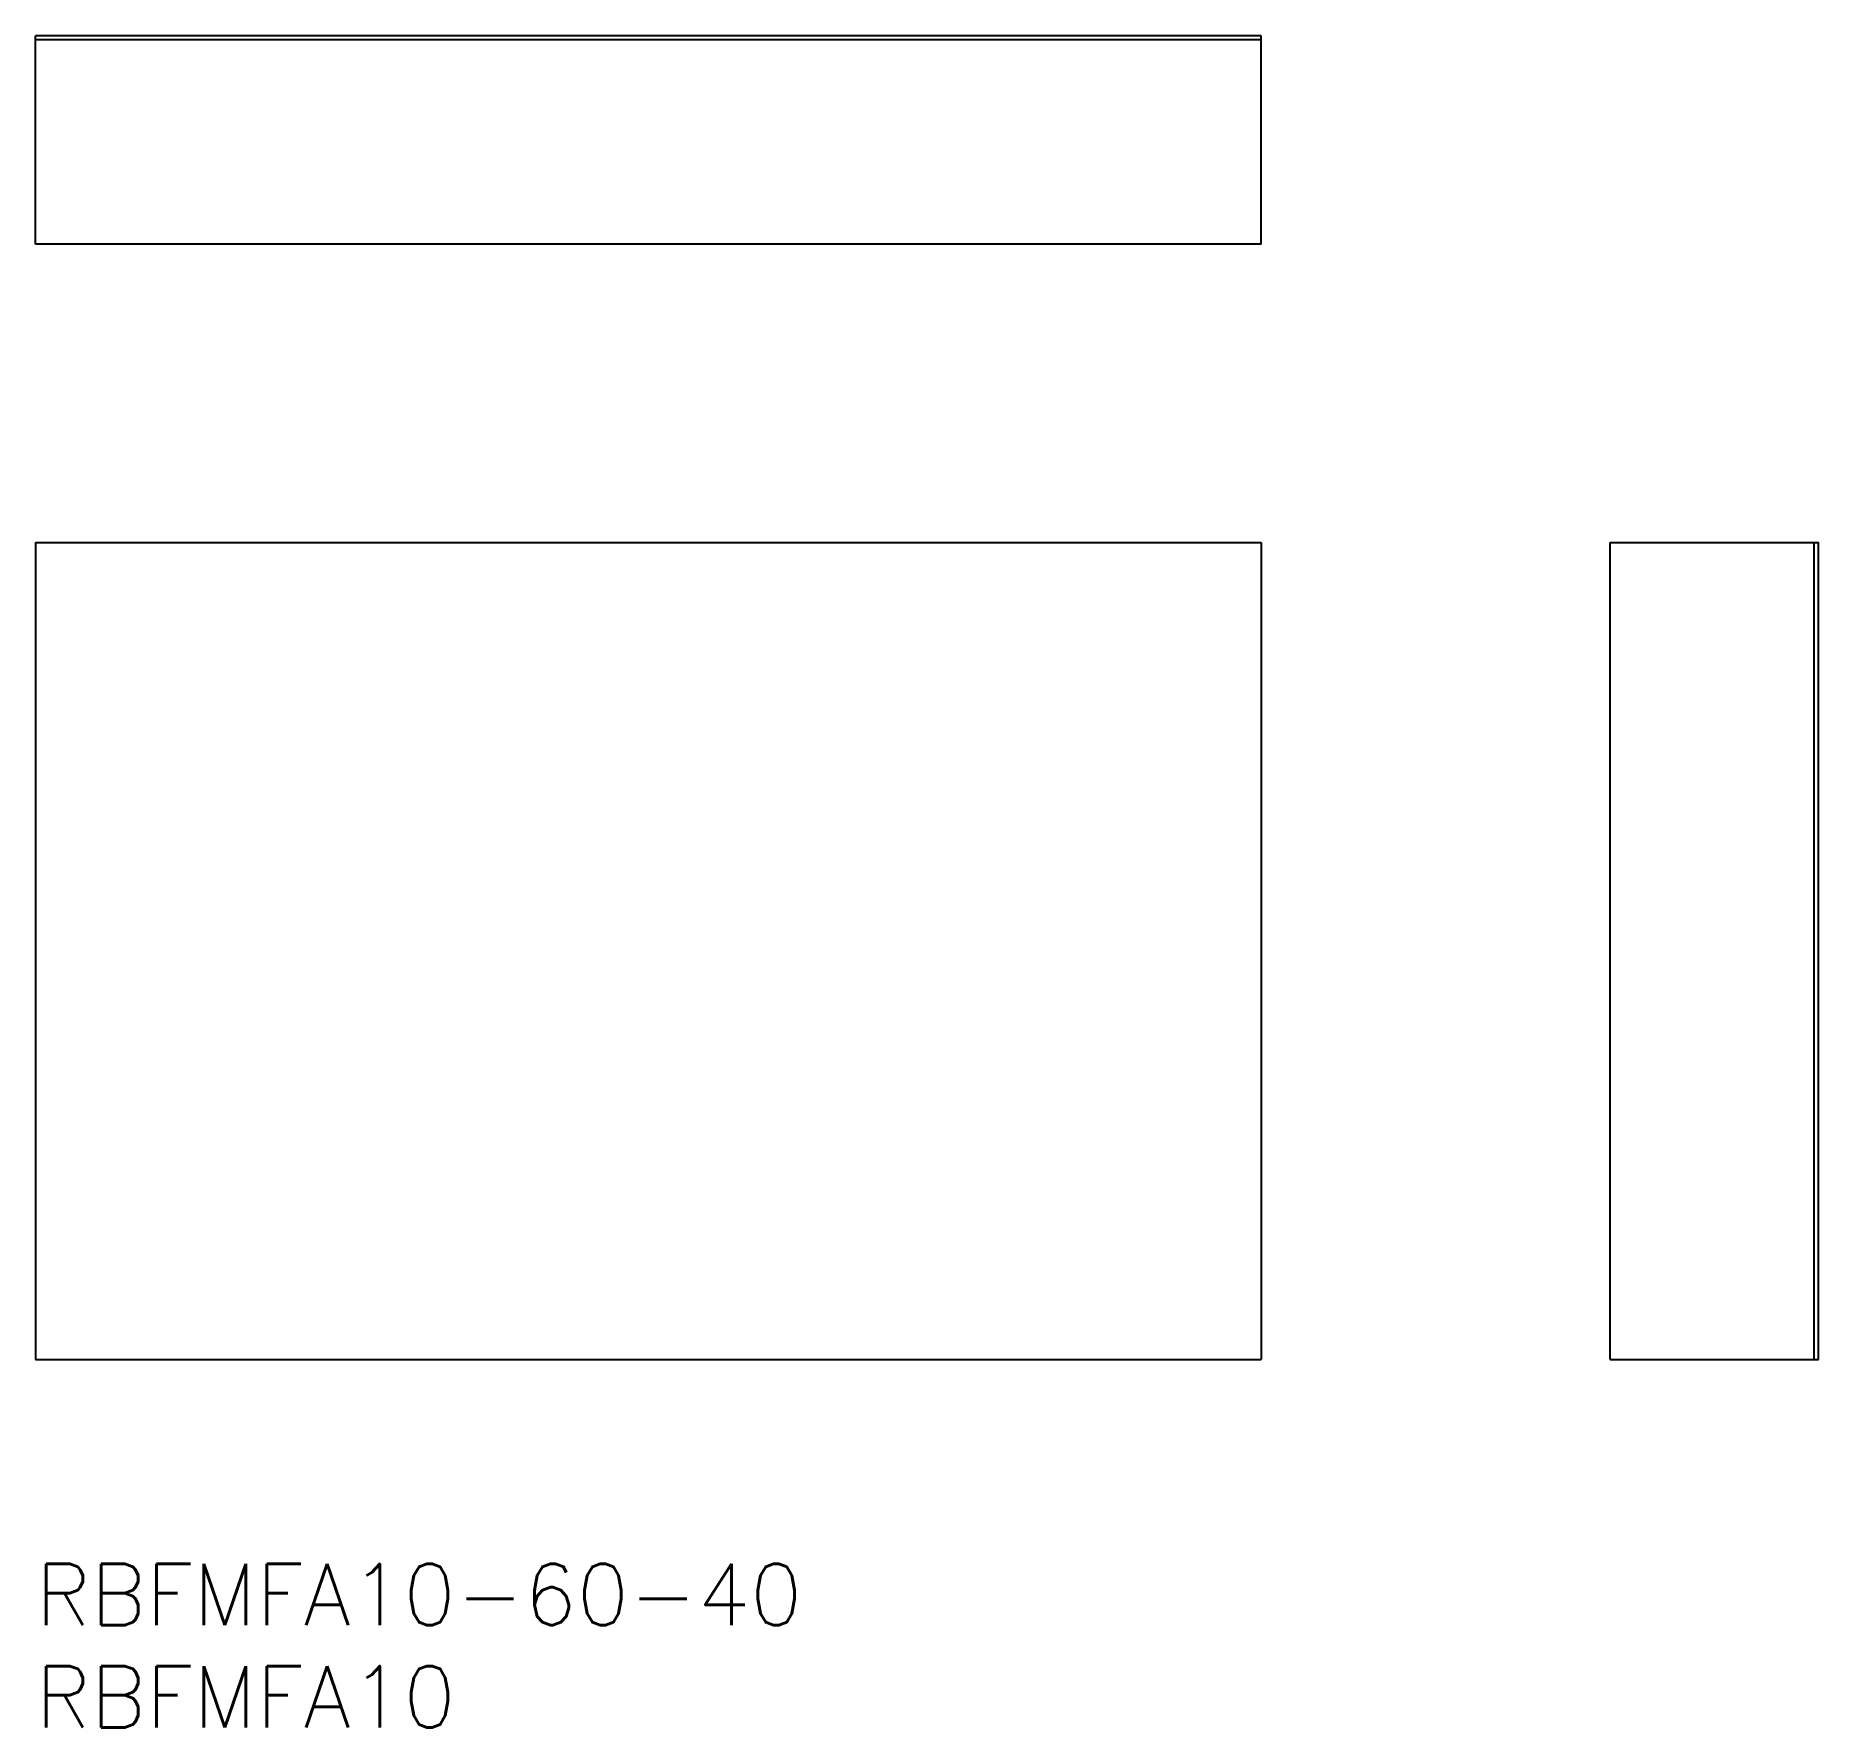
# Model space of a CAD drawing. Extents: x 0 to 87.3, y -8 to 74.8.
import ezdxf

# ---------------------------------------------------------------- set-up
doc = ezdxf.new("R2010")
doc.units = 0
doc.header["$LTSCALE"] = 0.5
doc.layers.add('MSM_CONTINUOUS', color=7, linetype='CONTINUOUS')
doc.layers.add('MSM_PART_NUMBER', color=7, linetype='CONTINUOUS')
doc.styles.get("Standard").update_dxf_attribs({"font": 'txt.shx', "height": 1, "bigfont": 'bigfont.shx'})

# ---------------------------------------------------------------- blocks, each defined once
blk = doc.blocks.new('*U10')
at = {"layer": 'MSM_PART_NUMBER'}
blk.add_text('RBFMFA10-60-40', height=3, dxfattribs=at).set_placement((0, -3))
blk = doc.blocks.new('*U11')
at = {"layer": 'MSM_PART_NUMBER'}
blk.add_text('RBFMFA10', height=3, dxfattribs=at).set_placement((0, -8))

msp = doc.modelspace()

# ---------------------------------------------------------------- linework, layer by layer
at = {"layer": 'MSM_CONTINUOUS'}
for p, q in [((0, 64.606), (0, 74.806)), ((60, 74.806), (0, 74.806)), ((60, 74.606), (0, 74.606)), ((60, 64.606), (60, 74.806)), ((60, 64.606), (0, 64.606)), ((0, 50), (0, 10)), ((0, 50), (60, 50)), ((60, 50), (60, 10)), ((77.079, 50), (87.279, 50)), ((77.079, 10), (77.079, 50)), ((87.079, 10), (87.079, 50)), ((87.279, 10), (87.279, 50)), ((0, 10), (60, 10)), ((77.079, 10), (87.279, 10))]:
    msp.add_line(p, q, dxfattribs=at)

# ---------------------------------------------------------------- block references
for name in ['*U10', '*U11']:
    msp.add_blockref(name, (0, 0), dxfattribs=at)

doc.saveas('drawing.dxf')
